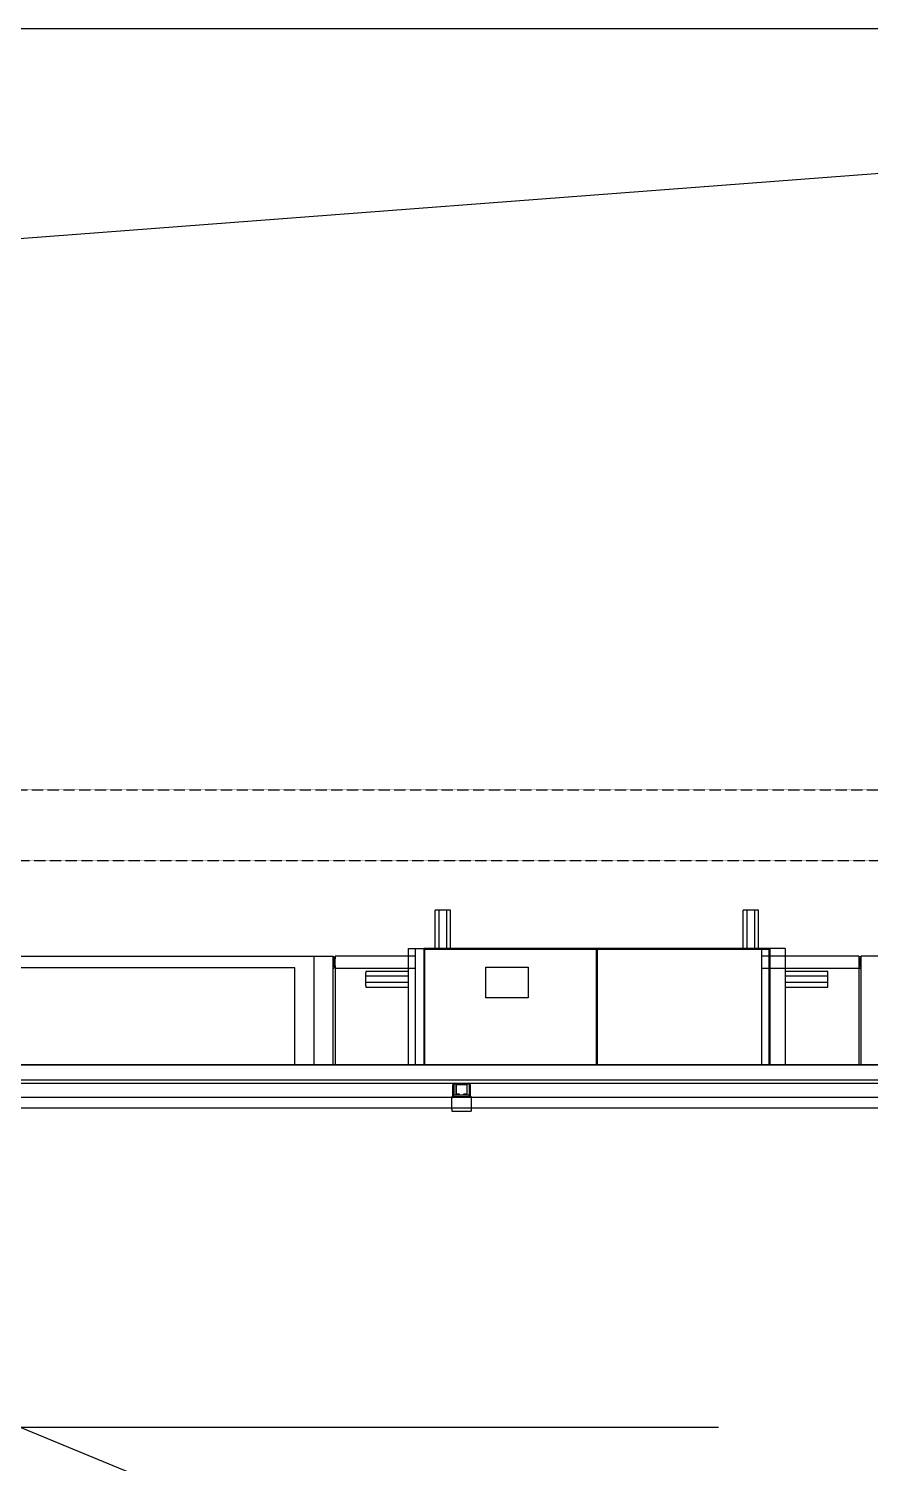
# Model space of a CAD drawing. Extents: x 220580 to 2027826, y -309201 to 71987.
# Drawn here: x 1046837 to 1049213, y -211507 to -207455 of the extents above; entities that cross this region are included whole.
import ezdxf

# ---------------------------------------------------------------- set-up
doc = ezdxf.new("R2010")
doc.units = 0
for name, pattern in [('__DASH', [0.35, 0.25, -0.1]), ('DASH', [0.35, 0.25, -0.1]), ('DOTE', [2.42, 2, -0.2, 0.02, -0.2])]:
    doc.linetypes.add(name, pattern=pattern)
doc.layers.add('A-AXIS-DOTE', color=14, linetype='DOTE')
doc.layers.add('A-LIN-V', color=9, linetype='Continuous')

# ---------------------------------------------------------------- blocks, each defined once
blk = doc.blocks.new('23423wer-M')
at = {"color": 1, "linetype": 'DASH'}
blk.add_line((1667421, 542339.9), (1674651.9, 542339.9), dxfattribs=at)
at = {"color": 6, "linetype": 'DASH'}
blk.add_lwpolyline([(1667170.8, 542487.1), (1674651.9, 542487.1)], dxfattribs=at)
at = {"layer": 'A-AXIS-DOTE', "color": 1}
blk.add_line((1667325.3, 541162.3), (1669754, 541162.3), dxfattribs=at)
at = {"layer": 'A-LIN-V', "color": 1}
for p, q in [((1669173.6, 542237.1), (1669165.6, 542237.1)), ((1669165.6, 542157.1), (1669165.6, 542237.1)), ((1669173.6, 542237.1), (1669165.6, 542237.1)), ((1669165.6, 542157.1), (1669165.6, 542237.1)), ((1669189.6, 542237.1), (1669173.6, 542237.1)), ((1669173.6, 542157.1), (1669173.6, 542237.1)), ((1669189.6, 542237.1), (1669173.6, 542237.1)), ((1669173.6, 542157.1), (1669173.6, 542237.1)), ((1669189.6, 542157.1), (1669189.6, 542237.1)), ((1669197.6, 542237.1), (1669189.6, 542237.1)), ((1669189.6, 542157.1), (1669189.6, 542237.1)), ((1669197.6, 542237.1), (1669189.6, 542237.1)), ((1669197.6, 542157.1), (1669197.6, 542237.1)), ((1669197.6, 542157.1), (1669197.6, 542237.1)), ((1669813.6, 542237.1), (1669805.6, 542237.1)), ((1669805.6, 542157.1), (1669805.6, 542237.1)), ((1669813.6, 542237.1), (1669805.6, 542237.1)), ((1669805.6, 542157.1), (1669805.6, 542237.1)), ((1669829.6, 542237.1), (1669813.6, 542237.1)), ((1669813.6, 542157.1), (1669813.6, 542237.1)), ((1669829.6, 542237.1), (1669813.6, 542237.1)), ((1669813.6, 542157.1), (1669813.6, 542237.1)), ((1669829.6, 542157.1), (1669829.6, 542237.1)), ((1669837.6, 542237.1), (1669829.6, 542237.1)), ((1669829.6, 542157.1), (1669829.6, 542237.1)), ((1669837.6, 542237.1), (1669829.6, 542237.1)), ((1669837.6, 542157.1), (1669837.6, 542237.1)), ((1669837.6, 542157.1), (1669837.6, 542237.1)), ((1667689.8, 542141.1), (1668913.6, 542141.1)), ((1668913.6, 542141.1), (1668913.6, 541915.5)), ((1668913.6, 542141.1), (1668953.6, 542141.1)), ((1668953.6, 541915.5), (1668953.6, 542141.1)), ((1668954.8, 542135.5), (1668954.8, 542121.1)), ((1669123.7, 542141.1), (1668957.6, 542141.1)), ((1668957.6, 542141.1), (1668957.6, 542135.5)), ((1668957.6, 542121.1), (1668957.6, 542135.5)), ((1669110.4, 542157.1), (1669141.6, 542157.1)), ((1669110.4, 541915.5), (1669110.4, 542157.1)), ((1669123.7, 542157.1), (1669843.7, 542157.1)), ((1669123.7, 542157.1), (1669123.7, 541915.5)), ((1669861.6, 542157.1), (1669141.6, 542157.1)), ((1669141.6, 542157.1), (1669141.6, 541915.5)), ((1669143.6, 542155.1), (1669143.6, 541915.5)), ((1669500.8, 542155.1), (1669143.6, 542155.1)), ((1669500.8, 541915.5), (1669500.8, 542155.1)), ((1669502.4, 542155.1), (1669502.4, 541915.5)), ((1669859.6, 542155.1), (1669502.4, 542155.1)), ((1669843.7, 542157.1), (1669843.7, 541915.5)), ((1670045.6, 542141.1), (1669843.7, 542141.1)), ((1669859.6, 541915.5), (1669859.6, 542155.1)), ((1669892.8, 542157.1), (1669861.6, 542157.1)), ((1669861.6, 541915.5), (1669861.6, 542157.1)), ((1669892.8, 542157.1), (1669892.8, 541915.5)), ((1670045.6, 542141.1), (1670045.6, 542135.5)), ((1670045.6, 542135.5), (1670045.6, 542121.1)), ((1670048.4, 542121.1), (1670048.4, 542135.5)), ((1670049.6, 542141.1), (1670049.6, 541915.5)), ((1670089.6, 542141.1), (1670049.6, 542141.1)), ((1668873.6, 542117.1), (1668133.6, 542117.1)), ((1668873.6, 541915.5), (1668873.6, 542117.1)), ((1668957.6, 542121.1), (1668957.6, 542115.5)), ((1668957.6, 542115.5), (1668957.6, 541915.5)), ((1669123.7, 542115.5), (1668957.6, 542115.5)), ((1669021.6, 542109.1), (1669021.6, 542106.7)), ((1669110.4, 542109.1), (1669021.6, 542109.1)), ((1669021.6, 542099.5), (1669021.6, 542106.7)), ((1669270.9, 542118.3), (1669358.9, 542118.3)), ((1669270.9, 542054.3), (1669270.9, 542118.3)), ((1669358.9, 542118.3), (1669358.9, 542054.3)), ((1670045.6, 542115.5), (1669843.7, 542115.5)), ((1669981.6, 542109.1), (1669892.8, 542109.1)), ((1669981.6, 542106.7), (1669981.6, 542109.1)), ((1669981.6, 542099.5), (1669981.6, 542106.7)), ((1670045.6, 542121.1), (1670045.6, 542115.5)), ((1670045.6, 542115.5), (1670045.6, 541915.5)), ((1669021.6, 542086.7), (1669021.6, 542099.5)), ((1669110.4, 542099.5), (1669021.6, 542099.5)), ((1669110.4, 542086.7), (1669021.6, 542086.7)), ((1669021.6, 542079.5), (1669021.6, 542086.7)), ((1669021.6, 542079.5), (1669021.6, 542077.1)), ((1669021.6, 542077.1), (1669110.4, 542077.1)), ((1669981.6, 542099.5), (1669892.8, 542099.5)), ((1669981.6, 542086.7), (1669892.8, 542086.7)), ((1669892.8, 542077.1), (1669981.6, 542077.1)), ((1669981.6, 542086.7), (1669981.6, 542099.5)), ((1669981.6, 542079.5), (1669981.6, 542086.7)), ((1669981.6, 542077.1), (1669981.6, 542079.5)), ((1669358.9, 542054.3), (1669270.9, 542054.3)), ((1667588.3, 541915.5), (1674651.9, 541915.5)), ((1672256.3, 541915.5), (1667588.3, 541915.5)), ((1672256.3, 541883.5), (1667428.3, 541883.5)), ((1668090.7, 541877.1), (1668701.9, 541877.1)), ((1668701.9, 541877.1), (1674651.9, 541877.1)), ((1669202.3, 541849.7), (1669202.3, 541873.5)), ((1669204.1, 541873.5), (1669204.1, 541851.5)), ((1669205.9, 541877.1), (1669234.7, 541877.1)), ((1669210.7, 541875.3), (1669205.9, 541875.3)), ((1669208.3, 541872.9), (1669208.3, 541855.3)), ((1669209.5, 541855.3), (1669209.5, 541872.9)), ((1669229.9, 541875.3), (1669210.7, 541875.3)), ((1669210.7, 541874.1), (1669229.9, 541874.1)), ((1669234.7, 541875.3), (1669229.9, 541875.3)), ((1669231.1, 541872.9), (1669231.1, 541855.3)), ((1669232.3, 541855.3), (1669232.3, 541872.9)), ((1669236.5, 541851.5), (1669236.5, 541873.5)), ((1669238.3, 541873.5), (1669238.3, 541849.7)), ((1669200.3, 541847.3), (1667960.3, 541847.3)), ((1668706.7, 541847.3), (1668085.9, 541847.3)), ((1669906.7, 541847.3), (1668725.9, 541847.3)), ((1669200.3, 541849.7), (1669202.3, 541849.7)), ((1669200.3, 541849.7), (1669200.3, 541845.7)), ((1669200.3, 541823.3), (1669200.3, 541845.7)), ((1669204.3, 541851.7), (1669202.3, 541849.7)), ((1669202.3, 541849.7), (1669204.3, 541849.7)), ((1669204.3, 541852.9), (1669210.7, 541852.9)), ((1669204.3, 541849.7), (1669204.3, 541852.9)), ((1669204.3, 541849.7), (1669236.3, 541849.7)), ((1669215.9, 541854.1), (1669210.7, 541854.1)), ((1669210.7, 541852.9), (1669215.9, 541852.9)), ((1669215.9, 541852.9), (1669215.9, 541854.1)), ((1669215.9, 541852.9), (1669224.7, 541852.9)), ((1669229.9, 541854.1), (1669224.7, 541854.1)), ((1669224.7, 541854.1), (1669224.7, 541852.9)), ((1669224.7, 541852.9), (1669229.9, 541852.9)), ((1669229.9, 541852.9), (1669236.3, 541852.9)), ((1669236.3, 541849.7), (1669236.3, 541852.9)), ((1669238.3, 541849.7), (1669236.3, 541851.7)), ((1669236.3, 541849.7), (1669238.3, 541849.7)), ((1669238.3, 541849.7), (1669240.3, 541849.7)), ((1669240.3, 541849.7), (1669240.3, 541845.7)), ((1670318.6, 541847.3), (1669240.3, 541847.3)), ((1669240.3, 541845.7), (1669240.3, 541823.3)), ((1670444.5, 541847.3), (1669925.9, 541847.3)), ((1669200.3, 541824.9), (1667960.3, 541824.9)), ((1668937, 541824.9), (1668345, 541824.9)), ((1669577, 541824.9), (1668985, 541824.9)), ((1669200.3, 541823.3), (1669200.3, 541819.3)), ((1669200.3, 541819.3), (1669240.3, 541819.3)), ((1670318.6, 541824.9), (1669240.3, 541824.9)), ((1669240.3, 541823.3), (1669240.3, 541819.3)), ((1667743.8, 541392.7), (1668872.8, 540927.2))]:
    blk.add_line(p, q, dxfattribs=at)
for centre, radius, start, end in [((1668952, 542135.5), 5.6, 0, 73.3985), ((1668952, 542135.5), 2.8, 0, 55.1501), ((1670051.2, 542135.5), 5.6, 106.6016, 180), ((1670051.2, 542135.5), 2.8, 124.8499, 180), ((1668952, 542121.1), 2.8, 304.8499, 0), ((1668952, 542121.1), 5.6, 286.6016, 0), ((1670051.2, 542121.1), 5.6, 180, 253.3985), ((1670051.2, 542121.1), 2.8, 180, 235.1501), ((1669205.9, 541873.5), 3.6, 90, 180), ((1669205.9, 541873.5), 1.8, 90, 180), ((1669210.7, 541872.9), 2.4, 90, 180), ((1669210.7, 541872.9), 1.2, 90, 180), ((1669229.9, 541872.9), 2.4, 360, 90), ((1669229.9, 541872.9), 1.2, 360, 90), ((1669234.7, 541873.5), 3.6, 0, 90), ((1669234.7, 541873.5), 1.8, 0, 90), ((1669210.7, 541855.3), 2.4, 180, 270), ((1669210.7, 541855.3), 1.2, 180, 270), ((1669229.9, 541855.3), 1.2, 270, 360), ((1669229.9, 541855.3), 2.4, 270, 360)]:
    blk.add_arc(centre, radius, start, end, dxfattribs=at)
blk = doc.blocks.new('55555')
at = {"layer": 'A-LIN-V', "color": 4}
blk.add_line((350, 0), (8250, 600), dxfattribs=at)
blk = doc.blocks.new('20250917080948')
at = {"layer": 'A-AXIS-DOTE', "linetype": '__DASH', "ltscale": 2}
blk.add_line((93070.1, 14900), (-8769.3, 14900), dxfattribs=at)

msp = doc.modelspace()

# ---------------------------------------------------------------- linework, layer by layer
at = {"layer": 'A-AXIS-DOTE', "linetype": '__DASH', "ltscale": 2}
msp.add_line((1138119.1, -207454.8), (1036279.6, -207454.8), dxfattribs=at)

# ---------------------------------------------------------------- block references
at = {"ltscale": 1000}
msp.add_blockref('20250917080948', (1045048.9, -222354.8), dxfattribs=at)
at = {"xscale": 1.35874988235309, "yscale": 1.35874988235309, "zscale": 1.35874988235309}
msp.add_blockref('23423wer-M', (-1219994.2, -946709.1), dxfattribs=at)
at = {"layer": 'A-LIN-V'}
msp.add_blockref('55555', (1045048.9, -208154.8), dxfattribs=at)

doc.saveas('drawing.dxf')
